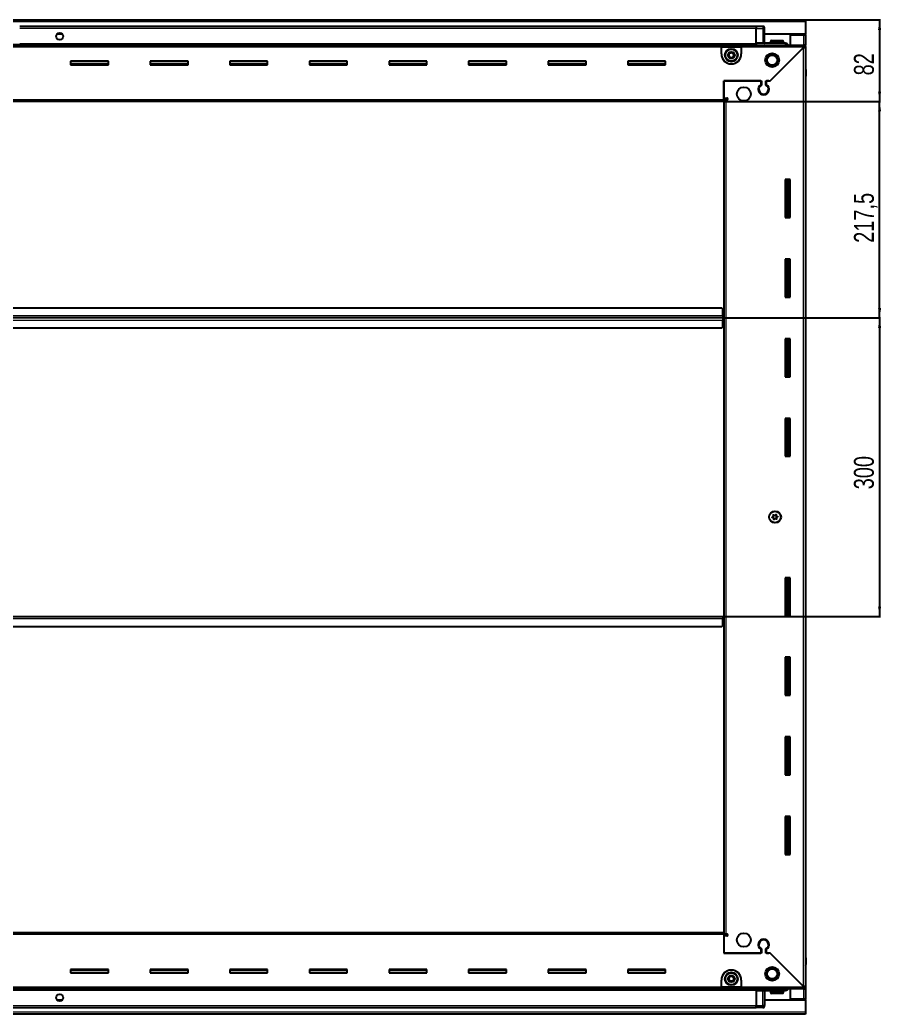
# Model space of a CAD drawing. Header units: millimetres. Extents: x 1132 to 6213, y -494 to 2180.
# Drawn here: x 5348 to 6213, y 948 to 1947 of the extents above; entities that cross this region are included whole.
import ezdxf

# ---------------------------------------------------------------- set-up
doc = ezdxf.new("R2010")
doc.units = ezdxf.units.MM
doc.layers.add('FORMAT', color=7, linetype='Continuous')
doc.styles.add('SLDTEXTSTYLE0', font='TXT', dxfattribs={"width": 0.75})
doc.dimstyles.new('SLDDIMSTYLE0', dxfattribs={"dimtxt": 20, "dimasz": 10, "dimexe": 0, "dimexo": 0.0625, "dimgap": 5, "dimtad": 2, "dimdec": 1, "dimrnd": 1e-09, "dimzin": 12, "dimdsep": 46, "dimtxsty": 'SLDTEXTSTYLE0', "dimsah": 1, "dimcen": 0.09, "dimadec": 0, "dimazin": 3, "dimtfac": 1, "dimtofl": 0, "dimtmove": 0, "dimatfit": 3, "dimfxl": 0, "dimfrac": 2, "dimtolj": 1, "dimtzin": 12, "dimarcsym": 0})

# ---------------------------------------------------------------- blocks, each defined once
blk = doc.blocks.new('_D_7')
at = {"layer": 'FORMAT'}
for p, q in [((6137.05, 1946.6), (6212.54, 1946.6)), ((6211.54, 1946.6), (6211.54, 1864.6)), ((6055.05, 1864.6), (6212.54, 1864.6))]:
    blk.add_line(p, q, dxfattribs=at)
for points in [[(6211.54, 1946.6), (6210, 1936.6), (6213.08, 1936.6)], [(6211.54, 1864.6), (6213.08, 1874.6), (6210, 1874.6)]]:
    blk.add_solid(points, dxfattribs=at)
at = {"layer": 'FORMAT', "insert": (6185.76, 1890.83), "char_height": 20, "attachment_point": 1, "rotation": 90, "style": 'SLDTEXTSTYLE0'}
blk.add_mtext('82', dxfattribs=at)
blk = doc.blocks.new('_D_8')
at = {"layer": 'FORMAT'}
for p, q in [((6055.05, 1864.6), (6212.54, 1864.6)), ((6211.54, 1647.1), (6211.54, 1864.6)), ((6054.05, 1647.1), (6212.54, 1647.1))]:
    blk.add_line(p, q, dxfattribs=at)
for points in [[(6211.54, 1864.6), (6210, 1854.6), (6213.08, 1854.6)], [(6211.54, 1647.1), (6213.08, 1657.1), (6210, 1657.1)]]:
    blk.add_solid(points, dxfattribs=at)
at = {"layer": 'FORMAT', "insert": (6185.76, 1722.6), "char_height": 20, "attachment_point": 1, "rotation": 90, "style": 'SLDTEXTSTYLE0'}
blk.add_mtext('217,5', dxfattribs=at)
blk = doc.blocks.new('_D_9')
at = {"layer": 'FORMAT'}
for p, q in [((6054.05, 1647.1), (6212.54, 1647.1)), ((6211.54, 1647.1), (6211.54, 1347.1)), ((6054.05, 1347.1), (6212.54, 1347.1))]:
    blk.add_line(p, q, dxfattribs=at)
for points in [[(6211.54, 1647.1), (6210, 1637.1), (6213.08, 1637.1)], [(6211.54, 1347.1), (6213.08, 1357.1), (6210, 1357.1)]]:
    blk.add_solid(points, dxfattribs=at)
at = {"layer": 'FORMAT', "insert": (6185.76, 1474.94), "char_height": 20, "attachment_point": 1, "rotation": 90, "style": 'SLDTEXTSTYLE0'}
blk.add_mtext('300', dxfattribs=at)

msp = doc.modelspace()

# ---------------------------------------------------------------- linework, layer by layer
at = {"color": 7, "linetype": 'Continuous', "lineweight": 25}
for p, q in [((4538.04, 1946.6), (6137.04, 1946.6)), ((6087.54, 1939.95), (5347.54, 1939.95)), ((6087.54, 1940.1), (6087.54, 1940.1)), ((6094.04, 1940.1), (6087.54, 1940.1)), ((6094.04, 1940.1), (6087.54, 1940.1)), ((6087.54, 1940.1), (6087.54, 1938.1)), ((6087.54, 1923.1), (6087.54, 1938.1)), ((6096.04, 1938.1), (6096.04, 1938.1)), ((6096.04, 1923.1), (6096.04, 1938.1)), ((6137.04, 1946.6), (6137.04, 1944.5)), ((6137.04, 1944.5), (6137.04, 1932.1)), ((5390.41, 1932.1), (5384.67, 1932.1)), ((6137.04, 1932.1), (6096.04, 1932.1)), ((6122.04, 1921.35), (6122.04, 1931.6)), ((6122.04, 1931.6), (6134.94, 1931.6)), ((6134.94, 1931.6), (6137.04, 1931.6)), ((6135.54, 1931.6), (6135.54, 1932.1)), ((6137.04, 1931.6), (6137.04, 1932.1)), ((6137.04, 1931.6), (6137.04, 1921.35)), ((4587.54, 1921.95), (6087.54, 1921.95)), ((4622.54, 1921.35), (6052.54, 1921.35)), ((6052.54, 1919.25), (6052.54, 1921.35)), ((6052.54, 1921.35), (6072.54, 1921.35)), ((6052.54, 1919.85), (6072.54, 1919.85)), ((6052.54, 1912.35), (6052.54, 1919.25)), ((6072.54, 1921.35), (6136.04, 1921.35)), ((6072.54, 1921.35), (6072.54, 1919.25)), ((6072.54, 1919.25), (6072.54, 1912.35)), ((6087.54, 1923.1), (6087.54, 1922.6)), ((6116.54, 1923.1), (6087.54, 1923.1)), ((6134.94, 1918.75), (6100.84, 1884.65)), ((6101.54, 1885.35), (6135.44, 1919.25)), ((6102.04, 1925), (6102.04, 1923.1)), ((6102.84, 1925.8), (6114.24, 1925.8)), ((6115.04, 1923.1), (6115.04, 1925)), ((6135.54, 1919.35), (6137.04, 1919.35)), ((6136.04, 1919.85), (6136.04, 1921.35)), ((6136.04, 1921.35), (6137.04, 1921.35)), ((6136.04, 1919.85), (6137.04, 1919.85)), ((6137.04, 1919.85), (6137.04, 1921.35)), ((6137.04, 1919.85), (6137.04, 1919.35)), ((6137.04, 1919.35), (6137.04, 974.85)), ((5436.54, 1905.1), (5398.54, 1905.1)), ((5398.54, 1905.1), (5398.54, 1901.6)), ((5436.54, 1902.35), (5398.54, 1902.35)), ((5398.54, 1901.6), (5436.54, 1901.6)), ((5436.54, 1901.6), (5436.54, 1905.1)), ((5516.54, 1905.1), (5478.54, 1905.1)), ((5478.54, 1905.1), (5478.54, 1901.6)), ((5516.54, 1902.35), (5478.54, 1902.35)), ((5478.54, 1901.6), (5516.54, 1901.6)), ((5516.54, 1901.6), (5516.54, 1905.1)), ((5596.54, 1905.1), (5558.54, 1905.1)), ((5558.54, 1905.1), (5558.54, 1901.6)), ((5596.54, 1902.35), (5558.54, 1902.35)), ((5558.54, 1901.6), (5596.54, 1901.6)), ((5596.54, 1901.6), (5596.54, 1905.1)), ((5676.54, 1905.1), (5638.54, 1905.1)), ((5638.54, 1905.1), (5638.54, 1901.6)), ((5676.54, 1902.35), (5638.54, 1902.35)), ((5638.54, 1901.6), (5676.54, 1901.6)), ((5676.54, 1901.6), (5676.54, 1905.1)), ((5756.54, 1905.1), (5718.54, 1905.1)), ((5718.54, 1905.1), (5718.54, 1901.6)), ((5756.54, 1902.35), (5718.54, 1902.35)), ((5718.54, 1901.6), (5756.54, 1901.6)), ((5756.54, 1901.6), (5756.54, 1905.1)), ((5836.54, 1905.1), (5798.54, 1905.1)), ((5798.54, 1905.1), (5798.54, 1901.6)), ((5836.54, 1902.35), (5798.54, 1902.35)), ((5798.54, 1901.6), (5836.54, 1901.6)), ((5836.54, 1901.6), (5836.54, 1905.1)), ((5916.54, 1905.1), (5878.54, 1905.1)), ((5878.54, 1905.1), (5878.54, 1901.6)), ((5916.54, 1902.35), (5878.54, 1902.35)), ((5878.54, 1901.6), (5916.54, 1901.6)), ((5916.54, 1901.6), (5916.54, 1905.1)), ((5996.54, 1905.1), (5958.54, 1905.1)), ((5958.54, 1905.1), (5958.54, 1901.6)), ((5996.54, 1902.35), (5958.54, 1902.35)), ((5958.54, 1901.6), (5996.54, 1901.6)), ((5996.54, 1901.6), (5996.54, 1905.1)), ((6137.04, 1897.93), (6137.04, 1897.93)), ((6137.04, 1890.1), (6137.54, 1890.1)), ((6137.39, 1004.1), (6137.39, 1890.1)), ((6137.54, 1896.6), (6137.54, 1890.1)), ((6137.54, 1890.1), (6137.54, 1896.6)), ((6137.54, 1890.1), (6137.54, 1890.1)), ((6137.54, 1890.1), (6137.54, 1890.1)), ((6055.04, 1885.35), (6092.74, 1885.35)), ((6055.04, 1866.7), (6055.04, 1885.35)), ((6055.04, 1885.35), (6055.04, 1868.1)), ((6092.04, 1885.35), (6055.04, 1885.35)), ((6092.04, 1885.35), (6092.04, 1881.46)), ((6092.74, 1885.35), (6092.74, 1881.07)), ((6097.34, 1885.35), (6101.54, 1885.35)), ((6097.34, 1881.07), (6097.34, 1885.35)), ((6100.14, 1885.35), (6098.04, 1885.35)), ((6098.04, 1881.46), (6098.04, 1885.35)), ((6100.84, 1884.65), (6100.14, 1885.35)), ((6097.04, 1872.49), (6097.04, 1871.73)), ((6055.04, 1864.6), (4620.04, 1864.6)), ((6055.04, 1868.1), (6057.89, 1868.1)), ((6057.04, 1867.1), (6055.04, 1867.1)), ((6055.04, 1866.7), (6055.04, 1864.6)), ((6055.04, 1866.1), (6057.14, 1866.1)), ((6055.04, 1864.6), (6055.04, 1029.6)), ((6057.04, 1866.1), (6057.04, 1867.1)), ((6057.89, 1866.1), (6057.14, 1866.1)), ((6116.54, 1786.1), (6116.54, 1748.1)), ((6121.54, 1786.1), (6116.54, 1786.1)), ((6117.56, 1786.1), (6117.56, 1748.1)), ((6117.6, 1786.1), (6117.6, 1748.1)), ((6119.39, 1786.1), (6119.39, 1748.1)), ((6121.54, 1748.1), (6121.54, 1786.1)), ((6116.54, 1748.1), (6121.54, 1748.1)), ((6116.54, 1706.1), (6116.54, 1668.1)), ((6121.54, 1706.1), (6116.54, 1706.1)), ((6117.56, 1706.1), (6117.56, 1668.1)), ((6117.6, 1706.1), (6117.6, 1668.1)), ((6119.39, 1706.1), (6119.39, 1668.1)), ((6121.54, 1668.1), (6121.54, 1706.1)), ((6116.54, 1668.1), (6121.54, 1668.1)), ((6053.04, 1657.1), (4622.04, 1657.1)), ((6054.04, 1656.1), (6053.04, 1657.1)), ((6054.04, 1649.2), (6054.04, 1656.1)), ((6054.29, 1649.95), (6054.04, 1649.95)), ((6054.04, 1649.2), (6054.04, 1647.1)), ((6054.29, 1647.1), (6054.29, 1649.95)), ((6054.04, 1647.1), (4621.04, 1647.1)), ((6054.04, 1647.1), (6054.04, 1645)), ((6054.04, 1638.1), (6054.04, 1645)), ((6054.04, 1644.25), (6054.29, 1644.25)), ((6054.29, 1644.25), (6054.29, 1647.1)), ((6055.04, 1647.1), (6054.29, 1647.1)), ((4622.04, 1637.1), (6053.04, 1637.1)), ((6053.04, 1637.1), (6054.04, 1638.1)), ((6116.54, 1626.1), (6116.54, 1588.1)), ((6121.54, 1626.1), (6116.54, 1626.1)), ((6117.56, 1626.1), (6117.56, 1588.1)), ((6117.6, 1626.1), (6117.6, 1588.1)), ((6119.39, 1626.1), (6119.39, 1588.1)), ((6121.54, 1588.1), (6121.54, 1626.1)), ((6116.54, 1588.1), (6121.54, 1588.1)), ((6116.54, 1546.1), (6116.54, 1508.1)), ((6121.54, 1546.1), (6116.54, 1546.1)), ((6117.56, 1546.1), (6117.56, 1508.1)), ((6117.6, 1546.1), (6117.6, 1508.1)), ((6119.39, 1546.1), (6119.39, 1508.1)), ((6121.54, 1508.1), (6121.54, 1546.1)), ((6116.54, 1508.1), (6121.54, 1508.1)), ((6116.54, 1386.1), (6116.54, 1348.1)), ((6121.54, 1386.1), (6116.54, 1386.1)), ((6117.56, 1386.1), (6117.56, 1348.1)), ((6117.6, 1386.1), (6117.6, 1348.1)), ((6119.39, 1386.1), (6119.39, 1348.1)), ((6121.54, 1348.1), (6121.54, 1386.1)), ((4621.04, 1347.1), (6054.04, 1347.1)), ((6054.04, 1347.1), (6054.04, 1345)), ((6054.04, 1338.1), (6054.04, 1345)), ((6054.04, 1344.25), (6054.29, 1344.25)), ((6054.29, 1344.25), (6054.29, 1347.1)), ((6054.29, 1347.1), (6055.04, 1347.1)), ((6116.54, 1348.1), (6121.54, 1348.1)), ((4622.04, 1337.1), (6053.04, 1337.1)), ((6053.04, 1337.1), (6054.04, 1338.1)), ((6116.54, 1306.1), (6116.54, 1268.1)), ((6121.54, 1306.1), (6116.54, 1306.1)), ((6117.56, 1306.1), (6117.56, 1268.1)), ((6117.6, 1306.1), (6117.6, 1268.1)), ((6119.39, 1306.1), (6119.39, 1268.1)), ((6121.54, 1268.1), (6121.54, 1306.1)), ((6116.54, 1268.1), (6121.54, 1268.1)), ((6116.54, 1226.1), (6116.54, 1188.1)), ((6121.54, 1226.1), (6116.54, 1226.1)), ((6117.56, 1226.1), (6117.56, 1188.1)), ((6117.6, 1226.1), (6117.6, 1188.1)), ((6119.39, 1226.1), (6119.39, 1188.1)), ((6121.54, 1188.1), (6121.54, 1226.1)), ((6116.54, 1188.1), (6121.54, 1188.1)), ((6116.54, 1146.1), (6116.54, 1108.1)), ((6121.54, 1146.1), (6116.54, 1146.1)), ((6117.56, 1146.1), (6117.56, 1108.1)), ((6117.6, 1146.1), (6117.6, 1108.1)), ((6119.39, 1146.1), (6119.39, 1108.1)), ((6121.54, 1108.1), (6121.54, 1146.1)), ((6116.54, 1108.1), (6121.54, 1108.1)), ((4620.04, 1029.6), (6055.04, 1029.6)), ((6055.04, 1029.6), (6055.04, 1027.5)), ((6057.14, 1028.1), (6055.04, 1028.1)), ((6055.04, 1027.5), (6055.04, 1008.85)), ((6055.04, 1027.1), (6057.04, 1027.1)), ((6055.04, 1026.1), (6055.04, 1008.85)), ((6057.89, 1026.1), (6055.04, 1026.1)), ((6057.04, 1027.1), (6057.04, 1028.1)), ((6057.14, 1028.1), (6057.89, 1028.1)), ((6097.04, 1022.48), (6097.04, 1021.72)), ((6092.04, 1012.74), (6092.04, 1008.85)), ((6092.74, 1013.14), (6092.74, 1008.85)), ((6097.34, 1008.85), (6097.34, 1013.14)), ((6098.04, 1008.85), (6098.04, 1012.74)), ((6100.14, 1008.85), (6100.84, 1009.55)), ((6100.84, 1009.55), (6134.94, 975.45)), ((6092.74, 1008.85), (6055.04, 1008.85)), ((6055.04, 1008.85), (6092.04, 1008.85)), ((6101.54, 1008.85), (6097.34, 1008.85)), ((6098.04, 1008.85), (6100.14, 1008.85)), ((6135.44, 974.95), (6101.54, 1008.85)), ((6137.04, 1004.1), (6137.54, 1004.1)), ((6137.54, 1004.1), (6137.54, 1004.1)), ((6137.54, 997.6), (6137.54, 1004.1)), ((6137.54, 1004.1), (6137.54, 997.6)), ((5436.54, 992.6), (5398.54, 992.6)), ((5398.54, 992.6), (5398.54, 989.1)), ((5398.54, 991.85), (5436.54, 991.85)), ((5398.54, 989.1), (5436.54, 989.1)), ((5436.54, 989.1), (5436.54, 992.6)), ((5516.54, 992.6), (5478.54, 992.6)), ((5478.54, 992.6), (5478.54, 989.1)), ((5478.54, 991.85), (5516.54, 991.85)), ((5478.54, 989.1), (5516.54, 989.1)), ((5516.54, 989.1), (5516.54, 992.6)), ((5596.54, 992.6), (5558.54, 992.6)), ((5558.54, 992.6), (5558.54, 989.1)), ((5558.54, 991.85), (5596.54, 991.85)), ((5558.54, 989.1), (5596.54, 989.1)), ((5596.54, 989.1), (5596.54, 992.6)), ((5676.54, 992.6), (5638.54, 992.6)), ((5638.54, 992.6), (5638.54, 989.1)), ((5638.54, 991.85), (5676.54, 991.85)), ((5638.54, 989.1), (5676.54, 989.1)), ((5676.54, 989.1), (5676.54, 992.6)), ((5756.54, 992.6), (5718.54, 992.6)), ((5718.54, 992.6), (5718.54, 989.1)), ((5718.54, 991.85), (5756.54, 991.85)), ((5718.54, 989.1), (5756.54, 989.1)), ((5756.54, 989.1), (5756.54, 992.6)), ((5836.54, 992.6), (5798.54, 992.6)), ((5798.54, 992.6), (5798.54, 989.1)), ((5798.54, 991.85), (5836.54, 991.85)), ((5798.54, 989.1), (5836.54, 989.1)), ((5836.54, 989.1), (5836.54, 992.6)), ((5916.54, 992.6), (5878.54, 992.6)), ((5878.54, 992.6), (5878.54, 989.1)), ((5878.54, 991.85), (5916.54, 991.85)), ((5878.54, 989.1), (5916.54, 989.1)), ((5916.54, 989.1), (5916.54, 992.6)), ((5996.54, 992.6), (5958.54, 992.6)), ((5958.54, 992.6), (5958.54, 989.1)), ((5958.54, 991.85), (5996.54, 991.85)), ((5958.54, 989.1), (5996.54, 989.1)), ((5996.54, 989.1), (5996.54, 992.6)), ((6052.54, 974.95), (6052.54, 981.85)), ((6072.54, 981.85), (6072.54, 974.95)), ((6087.54, 972.25), (4587.54, 972.25)), ((6052.54, 972.85), (4622.54, 972.85)), ((6052.54, 972.85), (6052.54, 974.95)), ((6072.54, 974.35), (6052.54, 974.35)), ((6072.54, 972.85), (6052.54, 972.85)), ((6072.54, 974.95), (6072.54, 972.85)), ((6136.04, 972.85), (6072.54, 972.85)), ((6087.54, 971.1), (6087.54, 971.6)), ((6116.54, 971.1), (6087.54, 971.1)), ((6087.54, 971.1), (6087.54, 956.1)), ((6096.04, 971.1), (6096.04, 956.1)), ((6102.04, 971.1), (6102.04, 969.2)), ((6115.04, 969.2), (6115.04, 971.1)), ((6122.04, 962.6), (6122.04, 972.85)), ((6135.54, 974.85), (6137.04, 974.85)), ((6136.04, 974.35), (6136.04, 972.85)), ((6137.04, 974.35), (6136.04, 974.35)), ((6137.04, 972.85), (6136.04, 972.85)), ((6137.04, 974.85), (6137.04, 974.35)), ((6137.04, 974.35), (6137.04, 972.85)), ((6137.04, 972.85), (6137.04, 962.6)), ((5384.67, 962.1), (5390.41, 962.1)), ((6096.04, 962.1), (6137.04, 962.1)), ((6109.83, 968.4), (6102.84, 968.4)), ((6114.24, 968.4), (6109.83, 968.4)), ((6134.94, 962.6), (6122.04, 962.6)), ((6137.04, 962.6), (6134.94, 962.6)), ((6135.54, 962.1), (6135.54, 962.6)), ((6137.04, 962.1), (6137.04, 962.6)), ((6137.04, 962.1), (6137.04, 949.7)), ((4587.54, 954.25), (6087.54, 954.25)), ((6087.54, 954.1), (6087.54, 956.1)), ((6094.04, 954.1), (6087.54, 954.1)), ((6087.54, 954.1), (6087.54, 954.1)), ((6087.54, 954.1), (6087.54, 954.1)), ((6094.04, 954.1), (6087.54, 954.1)), ((6095.36, 954.6), (6095.36, 954.6)), ((6137.04, 949.7), (6137.04, 947.6)), ((6137.04, 947.6), (4538.04, 947.6))]:
    msp.add_line(p, q, dxfattribs=at)
at = {"color": 8, "linetype": 'Continuous', "lineweight": 18}
for p, q in [((6137.04, 1944.5), (4538.04, 1944.5)), ((6087.54, 1938.1), (6094.04, 1938.1)), ((6094.04, 1940.1), (6094.04, 1938.1)), ((6096.04, 1938.1), (6094.04, 1938.1)), ((6094.04, 1938.1), (6094.04, 1923.1)), ((6087.54, 1937.95), (5347.54, 1937.95)), ((6134.94, 1932.1), (6134.94, 1931.6)), ((6134.94, 1931.6), (6134.94, 1921.35)), ((6087.54, 1921.37), (4587.54, 1921.37)), ((6052.54, 1919.25), (4622.54, 1919.25)), ((6087.54, 1922.6), (5347.54, 1922.6)), ((6052.54, 1919.25), (6072.54, 1919.25)), ((6135.44, 1919.25), (6072.54, 1919.25)), ((6102.04, 1925), (6115.04, 1925)), ((6134.94, 975.45), (6134.94, 1918.75)), ((6137.04, 1896.6), (6137.54, 1896.6)), ((4620.04, 1866.7), (6055.04, 1866.7)), ((6057.14, 1866.1), (6057.14, 1028.1)), ((6118.81, 1748.1), (6118.81, 1786.1)), ((6120.04, 1748.1), (6120.04, 1786.1)), ((6118.81, 1668.1), (6118.81, 1706.1)), ((6120.04, 1668.1), (6120.04, 1706.1)), ((6054.04, 1649.2), (4621.04, 1649.2)), ((4621.04, 1645), (6054.04, 1645)), ((6118.81, 1588.1), (6118.81, 1626.1)), ((6120.04, 1588.1), (6120.04, 1626.1)), ((6118.81, 1508.1), (6118.81, 1546.1)), ((6120.04, 1508.1), (6120.04, 1546.1)), ((6118.81, 1348.1), (6118.81, 1386.1)), ((6120.04, 1348.1), (6120.04, 1386.1)), ((4621.04, 1345), (6054.04, 1345)), ((6118.81, 1268.1), (6118.81, 1306.1)), ((6120.04, 1268.1), (6120.04, 1306.1)), ((6118.81, 1188.1), (6118.81, 1226.1)), ((6120.04, 1188.1), (6120.04, 1226.1)), ((6118.81, 1108.1), (6118.81, 1146.1)), ((6120.04, 1108.1), (6120.04, 1146.1)), ((6055.04, 1027.5), (4620.04, 1027.5)), ((6137.04, 997.6), (6137.54, 997.6)), ((4587.54, 972.84), (6087.54, 972.84)), ((4587.54, 971.6), (6087.54, 971.6)), ((4622.54, 974.95), (6052.54, 974.95)), ((6072.54, 974.95), (6052.54, 974.95)), ((6072.54, 974.95), (6135.44, 974.95)), ((6094.04, 956.1), (6094.04, 971.1)), ((6110.02, 969.2), (6102.04, 969.2)), ((6115.04, 969.2), (6110.02, 969.2)), ((6134.94, 972.85), (6134.94, 962.6)), ((6134.94, 962.6), (6134.94, 962.1)), ((6137.04, 949.7), (4538.04, 949.7)), ((4587.54, 956.25), (6087.54, 956.25)), ((6087.54, 956.1), (6094.04, 956.1)), ((6096.04, 956.1), (6094.04, 956.1)), ((6094.04, 954.1), (6094.04, 956.1))]:
    msp.add_line(p, q, dxfattribs=at)
at = {"color": 7, "linetype": 'Continuous', "lineweight": 25}
for centre, radius in [((5387.54, 1930.1), 3.5), ((6062.54, 1911.1), 6.5), ((6062.54, 1911.1), 3.46), ((6103.54, 1906.1), 7), ((6103.54, 1906.1), 6.03), ((6103.54, 1906.1), 5.1), ((6075.04, 1872.1), 7), ((6106.54, 1447.1), 6), ((6106.39, 1447.1), 5.79), ((6106.39, 1447.1), 1.85), ((6075.04, 1022.1), 7), ((6062.54, 983.1), 6.5), ((6103.54, 988.1), 7), ((6103.54, 988.1), 6.02), ((6103.54, 988.1), 5.1), ((6062.54, 983.1), 3.46), ((5387.54, 964.1), 3.5)]:
    msp.add_circle(centre, radius, dxfattribs=at)
at = {"color": 8, "linetype": 'Continuous', "lineweight": 18}
for centre in [(6062.54, 1911.1), (6062.54, 983.1)]:
    msp.add_circle(centre, 5.7, dxfattribs=at)
at = {"color": 7, "linetype": 'Continuous', "lineweight": 25}
for centre, radius, start, end in [((6094.04, 1938.1), 2, 0, 90), ((6096.24, 1923.3), 0.2, 180, 270), ((6102.84, 1925), 0.8, 90, 180), ((6114.24, 1925), 0.8, 0, 90), ((6062.54, 1912.35), 10, 180, 270), ((6062.54, 1911.1), 2.5, 160.11158, 220.11158), ((6062.54, 1911.1), 2.5, 100.11158, 160.11158), ((6062.54, 1911.1), 2.5, 220.11158, 280.11158), ((6062.54, 1911.1), 2.5, 40.11158, 100.11158), ((6062.54, 1912.35), 10, 270, 0), ((6062.54, 1911.1), 2.5, 280.11158, 340.11158), ((6062.54, 1911.1), 2.5, 340.11158, 40.11158), ((6135.54, 1896.6), 2, 0, 41.39416), ((6095.04, 1876.85), 5.5, 123.05573, 56.94427), ((6095.04, 1876.85), 4.8, 118.63099, 61.36901), ((6057.89, 1867.1), 1, 270, 90), ((6057.89, 1027.1), 1, 270, 90), ((6095.04, 1017.35), 5.5, 303.05573, 236.94427), ((6095.04, 1017.35), 4.8, 298.63099, 241.36901), ((6062.54, 981.85), 10, 90, 180), ((6062.54, 981.85), 10, 0, 90), ((6135.54, 997.6), 2, 318.59038, 0), ((6062.54, 983.1), 2.5, 147.04236, 207.04236), ((6062.54, 983.1), 2.5, 207.04236, 267.04236), ((6062.54, 983.1), 2.5, 87.04236, 147.04236), ((6062.54, 983.1), 2.5, 267.04236, 327.04236), ((6062.54, 983.1), 2.5, 27.04236, 87.04236), ((6062.54, 983.1), 2.5, 327.04236, 27.04236), ((6096.24, 970.9), 0.2, 90, 180), ((6102.84, 969.2), 0.8, 180, 270), ((6114.24, 969.2), 0.8, 270, 0), ((6094.04, 956.1), 2, 270, 0), ((6094.04, 956.1), 2, 270, 311.40962), ((6094.04, 956.1), 2, 311.40962, 360)]:
    msp.add_arc(centre, radius, start, end, dxfattribs=at)
for points, knots in [([(6087.54, 1923.1), (6087.54, 1923.07), (6087.54, 1922.99), (6087.54, 1922.37), (6087.54, 1921.79), (6087.54, 1921.4), (6087.54, 1921.37)], [0, 0, 0, 0, 0.324279, 0.648558, 0.972836, 1, 1, 1, 1]), ([(6119.76, 1921.35), (6119.64, 1921.55), (6119.25, 1922.2), (6118.1, 1922.91), (6117.06, 1923.04), (6116.54, 1923.1)], [0, 0, 0, 0, 0.18225, 0.591125, 1, 1, 1, 1]), ([(6134.94, 1918.75), (6135.19, 1918.8), (6135.69, 1918.89), (6136.33, 1919.02), (6136.79, 1919.15), (6137.01, 1919.27), (6137.03, 1919.33), (6137.04, 1919.35)], [0, 0, 0, 0, 0.230255, 0.448522, 0.666786, 0.88505, 1, 1, 1, 1]), ([(6136.04, 1921.35), (6136, 1921.33), (6135.91, 1921.28), (6135.77, 1920.88), (6135.64, 1920.32), (6135.53, 1919.75), (6135.46, 1919.38), (6135.44, 1919.25)], [0, 0, 0, 0, 0.230255, 0.448522, 0.666786, 0.88505, 1, 1, 1, 1]), ([(6059.7, 1910.6), (6059.74, 1910.72), (6059.95, 1911.28), (6060.28, 1912.21), (6060.56, 1912.99), (6060.68, 1913.31)], [0, 0, 0, 0, 0.1331247, 0.6370994, 1, 1, 1, 1]), ([(6061.56, 1908.39), (6061.23, 1908.78), (6060.61, 1909.52), (6059.99, 1910.26), (6059.7, 1910.6)], [0, 0, 0, 0, 0.534686, 1, 1, 1, 1]), ([(6060.68, 1913.31), (6061.19, 1913.4), (6062.14, 1913.57), (6063.08, 1913.74), (6063.52, 1913.82)], [0, 0, 0, 0, 0.534686, 1, 1, 1, 1]), ([(6064.4, 1908.9), (6063.89, 1908.81), (6062.94, 1908.64), (6062, 1908.47), (6061.56, 1908.39)], [0, 0, 0, 0, 0.534686, 1, 1, 1, 1]), ([(6063.52, 1913.82), (6063.86, 1913.42), (6064.48, 1912.69), (6065.1, 1911.95), (6065.38, 1911.61)], [0, 0, 0, 0, 0.534686, 1, 1, 1, 1]), ([(6065.38, 1911.61), (6065.27, 1911.29), (6064.99, 1910.51), (6064.65, 1909.58), (6064.44, 1909.01), (6064.4, 1908.9)], [0, 0, 0, 0, 0.362901, 0.866875, 1, 1, 1, 1]), ([(6104.76, 1449.38), (6104.75, 1449.37), (6104.73, 1449.35), (6104.71, 1449.29), (6104.71, 1449.15), (6104.76, 1448.76), (6104.84, 1448.23), (6104.6, 1447.64), (6104.2, 1447.31), (6103.87, 1447.1), (6103.68, 1446.96), (6103.62, 1446.89), (6103.6, 1446.85), (6103.61, 1446.81), (6103.62, 1446.78), (6103.67, 1446.73), (6103.9, 1446.61), (6104.35, 1446.45), (6104.95, 1446.07), (6105.12, 1445.38), (6105.13, 1444.9), (6105.17, 1444.64), (6105.21, 1444.58), (6105.23, 1444.55), (6105.26, 1444.54), (6105.3, 1444.55), (6105.34, 1444.56), (6105.41, 1444.59), (6105.6, 1444.72), (6105.9, 1444.96), (6106.33, 1445.24), (6106.97, 1445.27), (6107.45, 1445.03), (6107.8, 1444.86), (6107.94, 1444.81), (6108, 1444.82), (6108.03, 1444.83), (6108.06, 1444.86), (6108.07, 1444.92), (6108.08, 1445.06), (6108.02, 1445.44), (6107.94, 1445.98), (6108.18, 1446.57), (6108.58, 1446.89), (6108.91, 1447.11), (6109.1, 1447.25), (6109.16, 1447.32), (6109.18, 1447.36), (6109.18, 1447.4), (6109.16, 1447.42), (6109.12, 1447.48), (6108.88, 1447.6), (6108.43, 1447.76), (6107.83, 1448.14), (6107.66, 1448.83), (6107.65, 1449.31), (6107.61, 1449.57), (6107.57, 1449.63), (6107.55, 1449.65), (6107.52, 1449.67), (6107.48, 1449.66), (6107.44, 1449.65), (6107.37, 1449.61), (6107.18, 1449.48), (6106.89, 1449.25), (6106.45, 1448.97), (6105.82, 1448.93), (6105.33, 1449.18), (6104.98, 1449.35), (6104.84, 1449.39), (6104.78, 1449.39), (6104.76, 1449.38), (6104.76, 1449.38)], [0, 0, 0, 0, 0.002009, 0.00442, 0.009365, 0.025528, 0.067705, 0.095786, 0.124646, 0.150342, 0.160519, 0.163394, 0.165697, 0.167245, 0.168874, 0.17077, 0.178606, 0.211994, 0.249994, 0.287995, 0.321383, 0.329219, 0.331115, 0.332744, 0.334292, 0.336217, 0.338535, 0.341318, 0.349662, 0.375358, 0.404217, 0.432298, 0.474475, 0.490639, 0.496669, 0.49844, 0.5, 0.502009, 0.50442, 0.509365, 0.525528, 0.567705, 0.595786, 0.624646, 0.650342, 0.660519, 0.663394, 0.665697, 0.667245, 0.668874, 0.67077, 0.678606, 0.711994, 0.749994, 0.787995, 0.821383, 0.829219, 0.831115, 0.832744, 0.834292, 0.836217, 0.838535, 0.841318, 0.849662, 0.875358, 0.904217, 0.932298, 0.974475, 0.990639, 0.996669, 0.99844, 1, 1, 1, 1]), ([(6059.66, 983.25), (6059.94, 983.69), (6060.46, 984.5), (6060.99, 985.3), (6061.23, 985.68)], [0, 0, 0, 0, 0.534686, 1, 1, 1, 1]), ([(6060.97, 980.68), (6060.74, 981.14), (6060.3, 982), (6059.86, 982.86), (6059.66, 983.25)], [0, 0, 0, 0, 0.534686, 1, 1, 1, 1]), ([(6063.85, 980.53), (6063.51, 980.55), (6062.69, 980.59), (6061.69, 980.64), (6061.1, 980.68), (6060.97, 980.68)], [0, 0, 0, 0, 0.3629006, 0.8668753, 1, 1, 1, 1]), ([(6061.23, 985.68), (6061.35, 985.67), (6061.95, 985.64), (6062.95, 985.59), (6063.77, 985.54), (6064.11, 985.53)], [0, 0, 0, 0, 0.133125, 0.637099, 1, 1, 1, 1]), ([(6065.42, 982.96), (6065.14, 982.52), (6064.62, 981.71), (6064.1, 980.91), (6063.85, 980.53)], [0, 0, 0, 0, 0.534686, 1, 1, 1, 1]), ([(6064.11, 985.53), (6064.35, 985.07), (6064.78, 984.21), (6065.22, 983.35), (6065.42, 982.96)], [0, 0, 0, 0, 0.534686, 1, 1, 1, 1]), ([(6087.54, 971.1), (6087.54, 971.14), (6087.54, 971.22), (6087.54, 971.84), (6087.54, 972.41), (6087.54, 972.81), (6087.54, 972.84)], [0, 0, 0, 0, 0.324279, 0.648558, 0.972836, 1, 1, 1, 1]), ([(6119.76, 972.85), (6119.64, 972.65), (6119.25, 972.01), (6118.1, 971.3), (6117.06, 971.17), (6116.54, 971.1)], [0, 0, 0, 0, 0.18225, 0.591125, 1, 1, 1, 1]), ([(6137.04, 974.85), (6137.01, 974.9), (6136.96, 974.99), (6136.57, 975.12), (6136.01, 975.25), (6135.43, 975.37), (6135.07, 975.43), (6134.94, 975.45)], [0, 0, 0, 0, 0.230255, 0.448522, 0.666786, 0.88505, 1, 1, 1, 1]), ([(6135.44, 974.95), (6135.49, 974.7), (6135.58, 974.21), (6135.71, 973.57), (6135.84, 973.1), (6135.95, 972.88), (6136.02, 972.86), (6136.04, 972.85)], [0, 0, 0, 0, 0.230255, 0.448522, 0.666786, 0.88505, 1, 1, 1, 1])]:
    msp.add_open_spline(points, degree=3, knots=knots, dxfattribs=at)
at = {"color": 8, "linetype": 'Continuous', "lineweight": 18}
for points in [[(6116.54, 1923.1), (6116.54, 1923.06), (6116.54, 1922.99), (6116.54, 1922.55), (6116.54, 1922.09), (6116.54, 1921.68), (6116.54, 1921.41), (6116.54, 1921.35)], [(6116.54, 971.1), (6116.54, 971.15), (6116.54, 971.22), (6116.54, 971.66), (6116.54, 972.11), (6116.54, 972.53), (6116.54, 972.8), (6116.54, 972.85)]]:
    msp.add_open_spline(points, degree=3, knots=[0, 0, 0, 0, 0.359753, 0.553414, 0.751185, 0.948956, 1, 1, 1, 1], dxfattribs=at)
at = {"color": 7, "linetype": 'Continuous', "lineweight": 25}
for points in [[(6134.94, 1918.75), (6135.02, 1918.8), (6135.18, 1918.9), (6135.38, 1919.05), (6135.51, 1919.2), (6135.53, 1919.3), (6135.54, 1919.35)], [(6136.04, 1919.85), (6135.99, 1919.85), (6135.89, 1919.83), (6135.74, 1919.69), (6135.59, 1919.49), (6135.49, 1919.33), (6135.44, 1919.25)], [(6135.54, 974.85), (6135.53, 974.9), (6135.51, 975), (6135.38, 975.15), (6135.18, 975.3), (6135.02, 975.4), (6134.94, 975.45)], [(6135.44, 974.95), (6135.49, 974.88), (6135.59, 974.72), (6135.74, 974.52), (6135.89, 974.38), (6135.99, 974.36), (6136.04, 974.35)]]:
    msp.add_open_spline(points, degree=3, dxfattribs=at)

# ---------------------------------------------------------------- dimensions: what is measured, and where the dimension line sits
at = {"layer": 'FORMAT'}
for base, p1, p2, picture, middle in [((6211.54, 1864.6), (6137.04, 1946.6), (6055.04, 1864.6), '_D_7', (6211.54, 1905.6)), ((6211.54, 1864.6), (6054.04, 1647.1), (6055.04, 1864.6), '_D_8', (6211.54, 1755.85)), ((6211.54, 1347.1), (6054.04, 1647.1), (6054.04, 1347.1), '_D_9', (6211.54, 1497.1))]:
    dim = msp.add_linear_dim(base=base, p1=p1, p2=p2, angle=90, dimstyle='SLDDIMSTYLE0', dxfattribs=at)
    dim.commit()
    dim.dimension.update_dxf_attribs({"geometry": picture, "text_midpoint": middle, "dimtype": 160})

doc.saveas('drawing.dxf')
